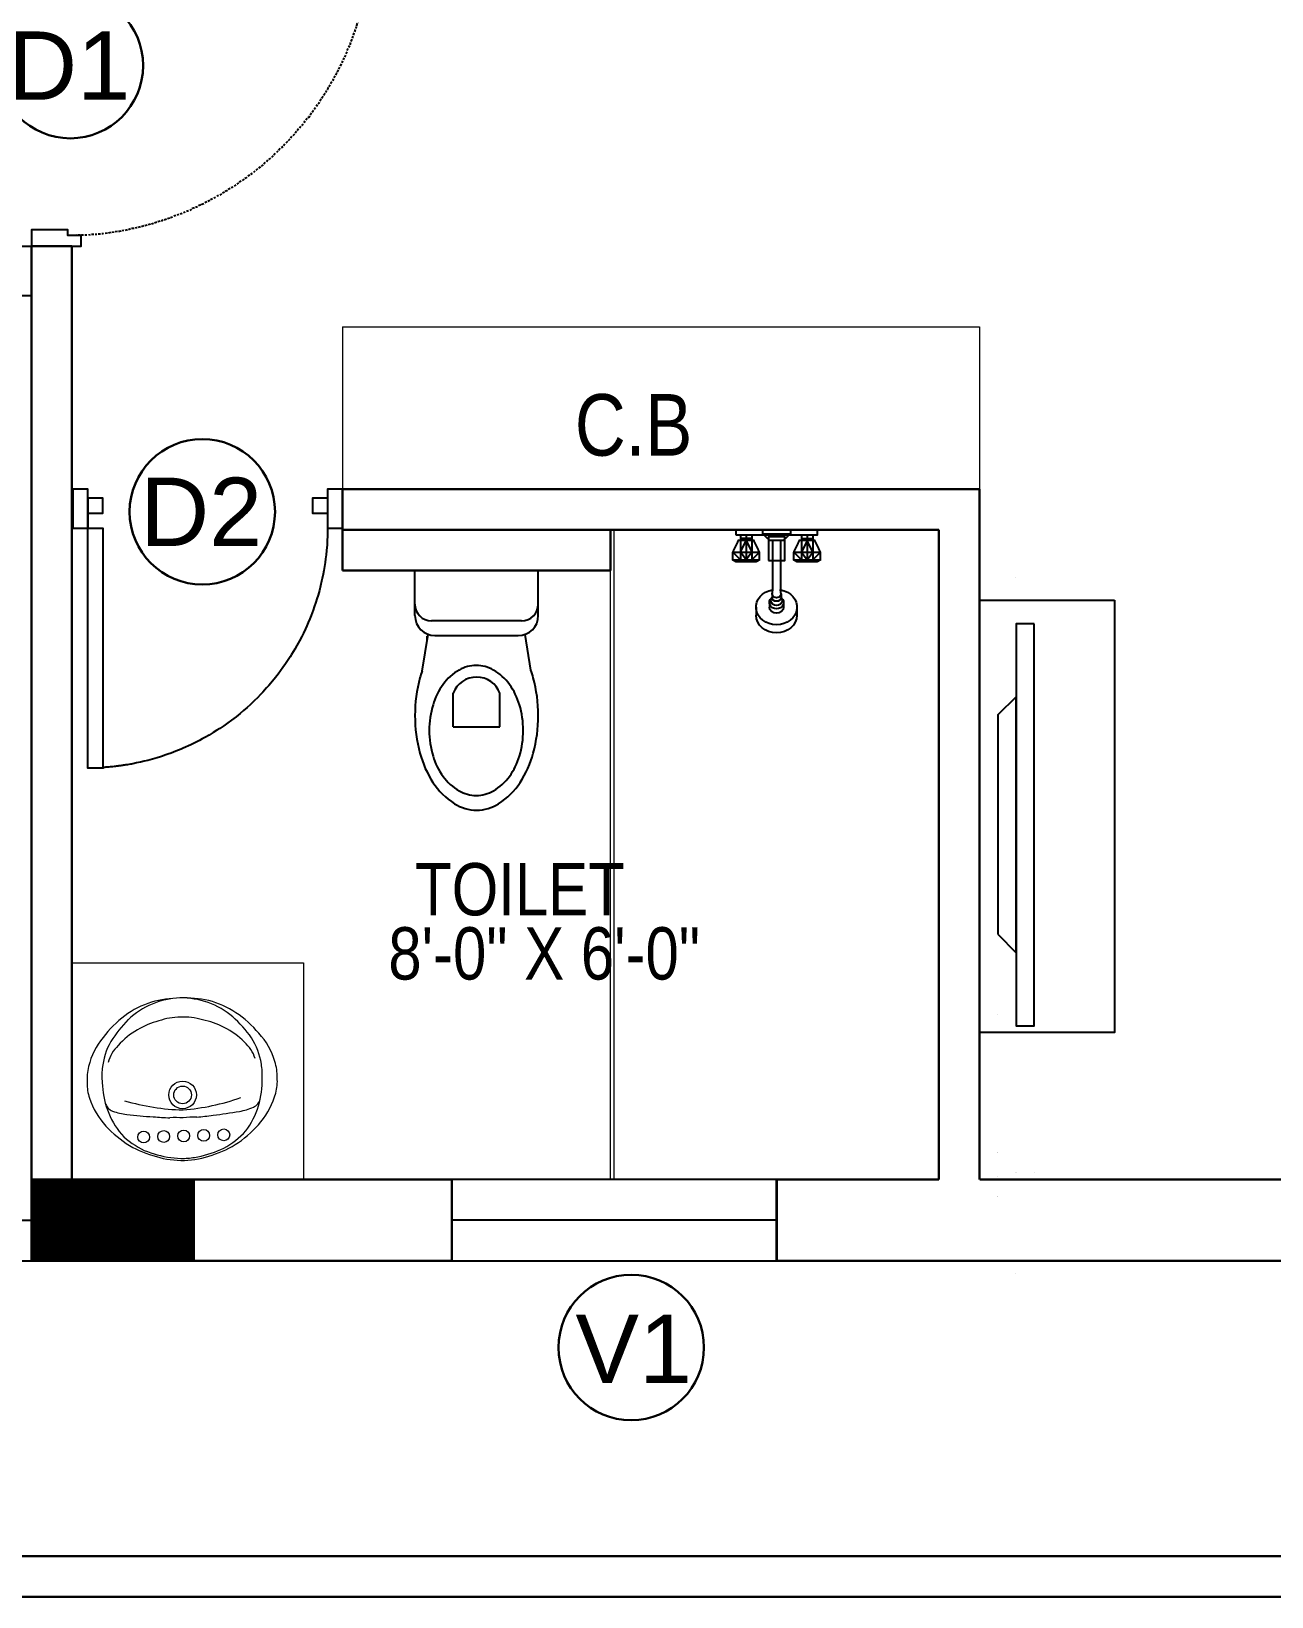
# Model space of a CAD drawing. Extents: x 187966 to 202201, y 659574 to 1343694.
# Drawn here: x 193662.1 to 193799.6, y 664930 to 665103.5 of the extents above; entities that cross this region are included whole.
import ezdxf

# ---------------------------------------------------------------- set-up
doc = ezdxf.new("R2010")
doc.units = 0
doc.header["$MEASUREMENT"] = 0
for name, color, linetype in [('A-Door', 144, 'Continuous'), ('cup', 126, 'Continuous'), ('ELE', 7, 'Continuous'), ('FURN', 250, 'Continuous'), ('FURNITURE', 250, 'Continuous')]:
    doc.layers.add(name, color=color, linetype=linetype)
for name, color, linetype, lineweight in [('A-Wall', 7, 'Continuous', 30), ('HATCH', 8, 'Continuous', 20), ('Layer3', 170, 'Continuous', 13), ('P-SANIT', 53, 'Continuous', 9), ('sill', 32, 'Continuous', 25), ('Text', 55, 'Continuous', 25), ('TILE', 252, 'Continuous', 0), ('WINDOW', 147, 'Continuous', 25)]:
    doc.layers.add(name, color=color, linetype=linetype, lineweight=lineweight)
doc.styles.add('jag', font='arial.ttf')
doc.styles.get("Standard").update_dxf_attribs({"font": 'stylu.ttf', "height": 7})

# ---------------------------------------------------------------- blocks, each defined once
blk = doc.blocks.new('EGVSVS')
at = {"layer": 'A-Wall'}
h = blk.add_hatch(dxfattribs=at)
h.set_pattern_fill('ANSI31', color=256, style=0)
h.set_pattern_definition([(45, (0, 0), (-0.088388347648, 0.088388347648), [])])
h.paths.add_polyline_path([(188258.49, 672097.51), (188258.49, 672106.51), (188240.49, 672106.51), (188240.49, 672097.51)])
blk.add_lwpolyline([(188240.49, 672106.51), (188258.49, 672106.51), (188258.49, 672097.51), (188240.49, 672097.51)], close=True, dxfattribs=at)
blk = doc.blocks.new('s')
for p, q in [((59167.8, 41466.4), (59167.8, 41456.4)), ((59235.8, 41456.4), (59167.8, 41456.4)), ((59167.8, 41456.4), (59184.8, 41441.4)), ((59218.8, 41441.4), (59184.8, 41441.4)), ((59191.8, 41441.4), (59191.8, 41320.6)), ((59211.8, 41441.4), (59211.8, 41320.6)), ((59235.8, 41456.4), (59218.8, 41441.4)), ((59235.8, 41466.4), (59235.8, 41456.4)), ((59184.3, 41288.4), (59184.3, 41277.4)), ((59190.8, 41309.8), (59190.8, 41301)), ((59212.8, 41309.8), (59212.8, 41301)), ((59219.3, 41288.4), (59219.3, 41277.4)), ((59151.8, 41277.4), (59151.8, 41257.2)), ((59251.8, 41277.4), (59251.8, 41257.2))]:
    blk.add_line(p, q)
for centre, start, end in [((59141.8, 41320.6), 349.3898, 0), ((59261.8, 41320.6), 180, 190.6102)]:
    blk.add_arc(centre, 50, start, end)
for centre, major_axis, ratio, start_param, end_param in [((59201.8, 41277.4), (50, 0), 0.866025, 1.772154, 7.652624), ((59201.8, 41288.4), (17.5, 0), 0.866025, 2.351309, 7.073469), ((59201.8, 41293.4), (14, 0), 0.866025, 2.474568, 6.95021), ((59201.8, 41309.8), (11, 0), 0.875834, 2.978972, 6.445806), ((59201.8, 41301), (11, 0), 0.875834, 3.141593, 6.283185), ((59201.8, 41257.2), (50, 0), 0.866025, 3.141593, 6.283185), ((59201.8, 41277.4), (17.5, 0), 0.866025, 3.141593, 6.283185)]:
    blk.add_ellipse(centre, major_axis=major_axis, ratio=ratio, start_param=start_param, end_param=end_param)
blk = doc.blocks.new('SHOWER MIXER-P')
for p, q in [((-15, -17), (-15, -12)), ((15, -17), (15, -12))]:
    blk.add_line(p, q)
for points in [[(-100, -12), (100, -12), (100, 0), (-100, 0)], [(-20, -75), (20, -75), (20, -17), (-20, -17)]]:
    blk.add_lwpolyline(points, close=True)
blk = doc.blocks.new('EREWRRWE')
at = {"layer": 'FURNITURE'}
for p, q in [((158119.89, 672801.88), (158119.89, 672799.09)), ((158121.15, 672801.46), (158119.89, 672801.46)), ((158120.52, 672801.88), (158120.52, 672799.09)), ((158121.15, 672801.88), (158121.15, 672799.09)), ((158126.65, 672801.88), (158126.65, 672799.09)), ((158126.65, 672801.46), (158127.91, 672801.46)), ((158127.28, 672801.88), (158127.28, 672799.09)), ((158127.91, 672801.88), (158127.91, 672799.09)), ((158119.89, 672799.09), (158119.04, 672799.93)), ((158119.89, 672799.93), (158120.52, 672801.24)), ((158120.52, 672799.09), (158119.89, 672799.93)), ((158120.52, 672801.24), (158121.15, 672799.93)), ((158121.15, 672799.93), (158120.52, 672799.09)), ((158121.15, 672799.09), (158122, 672799.93)), ((158126.65, 672799.09), (158125.8, 672799.93)), ((158127.28, 672801.24), (158126.65, 672799.93)), ((158126.65, 672799.93), (158127.28, 672799.09)), ((158127.91, 672799.93), (158127.28, 672801.24)), ((158127.28, 672799.09), (158127.91, 672799.93)), ((158127.91, 672799.09), (158128.76, 672799.93))]:
    blk.add_line(p, q, dxfattribs=at)
at = {"layer": 'FURNITURE', "const_width": 0.215}
for points in [[(158119.04, 672799.09), (158119.41, 672798.88), (158121.63, 672798.88), (158122, 672799.09), (158122, 672799.93), (158121.37, 672801.24), (158119.67, 672801.24), (158119.04, 672799.93)], [(158128.76, 672799.09), (158128.39, 672798.88), (158126.17, 672798.88), (158125.8, 672799.09), (158125.8, 672799.93), (158126.43, 672801.24), (158128.13, 672801.24), (158128.76, 672799.93)]]:
    blk.add_lwpolyline(points, close=True, dxfattribs=at)
for points in [[(158122, 672799.93), (158119.04, 672799.93)], [(158125.8, 672799.93), (158128.76, 672799.93)], [(158122, 672799.09), (158119.04, 672799.09)], [(158125.8, 672799.09), (158128.76, 672799.09)]]:
    blk.add_lwpolyline(points, dxfattribs=at)
at = {"layer": 'FURNITURE', "xscale": 0.0452994030559635, "yscale": 0.0452994030559635, "zscale": 0.0452994030559635}
blk.add_blockref('SHOWER MIXER-P', (158123.9, 672802.42), dxfattribs=at)
at = {"layer": 'FURNITURE', "extrusion": (0, 0, -1), "xscale": 0.0452994030559635, "yscale": 0.0452994030559635, "zscale": -0.0452994030559635}
blk.add_blockref('s', (-160805.7, 670924.02), dxfattribs=at)
blk = doc.blocks.new('OVALIN PLANTA Nº 2')
at = {"layer": 'P-SANIT'}
for centre, radius in [((-0.1016, -0.162), 0.015), ((-0.0508, -0.162), 0.015), ((0, -0.162), 0.015), ((0.0508, -0.162), 0.015), ((0.1016, -0.162), 0.015), ((0, -0.266), 0.035), ((0, -0.266), 0.0225)]:
    blk.add_circle(centre, radius, dxfattribs=at)
for centre, radius, start, end in [((0.0162, -0.3992), 0.3006, 106.8214, 120.9058), ((0.0169, -0.399), 0.2954, 99.9925, 113.5157), ((0.0034, -0.345), 0.2451, 90.7986, 107.628), ((0.0087, -0.4019), 0.297, 91.669, 98.331), ((-0.0034, -0.345), 0.2451, 72.372, 89.2014), ((-0.0087, -0.4019), 0.297, 81.669, 88.331), ((-0.0169, -0.399), 0.2954, 66.4843, 80.0075), ((-0.0162, -0.3992), 0.3006, 59.0942, 73.1786), ((0.0314, -0.3937), 0.3041, 123.9103, 138.5833), ((-0.0092, -0.3099), 0.2037, 116.7862, 136.849), ((0.0092, -0.3099), 0.2037, 43.151, 63.2138), ((-0.0314, -0.3937), 0.3041, 41.4167, 56.0897), ((-0.0417, -0.3252), 0.2039, 139.4152, 162.642), ((0.0027, -0.2979), 0.2049, 141.5769, 161.5925), ((-0.0027, -0.2979), 0.2049, 18.4075, 38.4231), ((0.0417, -0.3252), 0.2039, 17.358, 40.5848), ((0.0391, -0.3064), 0.2422, 162.407, 179.1897), ((-0.1674, -0.2578), 0.03, 111.7839, 166.7564), ((-0.1217, -0.3722), 0.1532, 97.9638, 111.7839), ((0.0328, -0.8211), 0.594, 93.1697, 107.6655), ((0.0716, -1.7537), 1.5482, 95.4652, 97.9638), ((-0.0021, -0.8268), 0.6186, 92.9716, 96.8438), ((-0.0269, 0.1154), 0.3245, 268.7043, 274.7481), ((0.0269, 0.1154), 0.3245, 265.2519, 271.2957), ((-0.0328, -0.8211), 0.594, 72.3345, 86.8303), ((0.0021, -0.8268), 0.6186, 83.1562, 87.0284), ((-0.0716, -1.7537), 1.5482, 82.0362, 84.5348), ((0.1217, -0.3722), 0.1532, 68.2161, 82.0362), ((0.1674, -0.2578), 0.03, 13.2436, 68.2161), ((-0.0391, -0.3064), 0.2422, 0.8103, 17.593), ((-0.1344, -0.2962), 0.1068, 162.642, 183.6576), ((0.1344, -0.2962), 0.1068, 356.3424, 17.358), ((-0.1066, -0.3091), 0.1345, 177.3925, 195.3301), ((-0.0279, -0.3153), 0.1755, 175.9697, 187.6164), ((0.0279, -0.3153), 0.1755, 352.3836, 4.0303), ((0.1066, -0.3091), 0.1345, 344.6699, 2.6075), ((-0.0596, -0.2962), 0.1833, 195.3301, 221.2175), ((-0.0259, -0.3151), 0.1776, 187.6164, 210.8024), ((-0.0995, -0.3288), 0.0902, 195.555, 227.7101), ((0.0995, -0.3288), 0.0902, 312.2899, 344.445), ((0.0259, -0.3151), 0.1776, 329.1976, 352.3836), ((0.0596, -0.2962), 0.1833, 318.7825, 344.6699), ((-0.031, -0.2788), 0.1741, 222.0906, 243.055), ((0.031, -0.2788), 0.1741, 296.945, 317.9094), ((0.0069, -0.2583), 0.2587, 217.8305, 235.1979), ((0.0739, -0.241), 0.3015, 213.186, 226.814), ((-0.01, -0.258), 0.2024, 240.4039, 257.0248), ((0.01, -0.258), 0.2024, 282.9752, 299.5961), ((-0.0739, -0.241), 0.3015, 313.186, 326.814), ((-0.0069, -0.2583), 0.2587, 304.8021, 322.1695), ((-0.0155, -0.2956), 0.2153, 234.441, 254.5665), ((0.0049, -0.306), 0.2069, 228.423, 248.4383), ((-0.0057, -0.3022), 0.1609, 252.0048, 272.03), ((0.0057, -0.3022), 0.1609, 267.97, 287.9952), ((-0.0049, -0.306), 0.2069, 291.5617, 311.577), ((0.0155, -0.2956), 0.2153, 285.4335, 305.559), ((0, -0.2078), 0.3042, 256.1489, 270.0051), ((0.0028, -0.3035), 0.2085, 249.2189, 269.2227), ((-0.0028, -0.3035), 0.2085, 270.7773, 290.7811), ((0, -0.2078), 0.3042, 269.9949, 283.8511)]:
    blk.add_arc(centre, radius, start, end, dxfattribs=at)
blk = doc.blocks.new('eeee')
at = {"layer": 'A-Door'}
for points in [[(165919.2, 672860.67), (165924.71, 672860.67), (165924.71, 672859.48), (165923.23, 672859.48), (165923.23, 672858.78), (165919.2, 672858.78), (165919.2, 672860.67)], [(165924.71, 672859.48), (165924.71, 672858.61), (165956.88, 672858.61), (165956.88, 672859.48), (165924.71, 672859.48)], [(165956.88, 672858.61), (165956.84, 672858.33)], [(165956.8, 672857.09), (165956.76, 672856.85)], [(165956.8, 672857.83), (165956.8, 672857.59)], [(165956.8, 672857.46), (165956.8, 672857.22)], [(165956.84, 672858.2), (165956.84, 672858)], [(165956.64, 672855.61), (165956.6, 672855.37)], [(165956.6, 672855.24), (165956.6, 672855)], [(165956.68, 672855.98), (165956.68, 672855.74)], [(165956.76, 672856.72), (165956.76, 672856.68), (165956.72, 672856.48)], [(165956.72, 672856.35), (165956.72, 672856.11)], [(165956.31, 672853.39), (165956.27, 672853.15)], [(165956.39, 672853.76), (165956.35, 672853.52)], [(165956.43, 672854.13), (165956.39, 672853.89)], [(165956.51, 672854.5), (165956.47, 672854.26)], [(165956.55, 672854.87), (165956.55, 672854.79), (165956.51, 672854.63)], [(165956.02, 672851.91), (165955.98, 672851.67)], [(165956.06, 672852.28), (165956.02, 672852.04)], [(165956.18, 672852.65), (165956.1, 672852.41)], [(165956.27, 672853.02), (165956.23, 672852.86), (165956.18, 672852.78)], [(165955.53, 672850.11), (165955.44, 672849.86)], [(165955.65, 672850.48), (165955.57, 672850.23)], [(165955.77, 672850.81), (165955.65, 672850.6)], [(165955.86, 672851.18), (165955.77, 672851.01), (165955.77, 672850.93)], [(165955.94, 672851.55), (165955.86, 672851.3)], [(165954.95, 672848.34), (165954.87, 672848.09)], [(165955.08, 672848.71), (165955.03, 672848.46)], [(165955.24, 672849.04), (165955.12, 672848.83)], [(165955.32, 672849.41), (165955.24, 672849.16), (165955.24, 672849.12)], [(165955.44, 672849.78), (165955.36, 672849.53)], [(165954.29, 672846.61), (165954.17, 672846.37)], [(165954.46, 672846.9), (165954.34, 672846.7)], [(165954.58, 672847.27), (165954.5, 672847.02)], [(165954.71, 672847.64), (165954.62, 672847.39)], [(165954.83, 672847.97), (165954.75, 672847.76)], [(165953.55, 672844.89), (165953.43, 672844.64)], [(165953.68, 672845.22), (165953.6, 672845.01)], [(165953.84, 672845.55), (165953.76, 672845.34)], [(165954.01, 672845.87), (165953.92, 672845.63)], [(165954.17, 672846.24), (165954.05, 672846)], [(165952.69, 672843.2), (165952.57, 672843)], [(165952.86, 672843.53), (165952.73, 672843.33)], [(165953.02, 672843.86), (165953.02, 672843.86), (165952.9, 672843.65)], [(165953.23, 672844.19), (165953.1, 672843.98)], [(165953.35, 672844.52), (165953.23, 672844.31)], [(165951.54, 672841.27), (165951.38, 672841.07)], [(165951.75, 672841.6), (165951.58, 672841.39)], [(165951.91, 672841.93), (165951.79, 672841.72)], [(165952.12, 672842.26), (165952.08, 672842.18), (165951.99, 672842.01)], [(165952.28, 672842.59), (165952.16, 672842.34)], [(165952.49, 672842.91), (165952.36, 672842.67)], [(165950.47, 672839.71), (165950.31, 672839.5)], [(165950.68, 672840.04), (165950.55, 672839.83)], [(165950.88, 672840.37), (165950.76, 672840.16)], [(165951.09, 672840.65), (165951.05, 672840.53), (165950.97, 672840.45)], [(165951.34, 672840.98), (165951.17, 672840.78)], [(165949.08, 672837.94), (165948.91, 672837.78)], [(165949.32, 672838.23), (165949.16, 672838.07)], [(165949.53, 672838.56), (165949.4, 672838.35)], [(165949.77, 672838.85), (165949.61, 672838.64)], [(165950.02, 672839.13), (165949.94, 672838.97), (165949.86, 672838.93)], [(165950.27, 672839.42), (165950.1, 672839.22)], [(165947.6, 672836.3), (165947.39, 672836.09)], [(165947.84, 672836.55), (165947.68, 672836.38)], [(165948.09, 672836.83), (165947.92, 672836.67)], [(165948.38, 672837.12), (165948.17, 672836.91)], [(165948.58, 672837.41), (165948.46, 672837.2)], [(165948.83, 672837.7), (165948.66, 672837.49)], [(165945.71, 672834.45), (165945.5, 672834.28)], [(165945.99, 672834.7), (165945.83, 672834.53)], [(165946.24, 672834.98), (165946.08, 672834.78)], [(165946.53, 672835.23), (165946.36, 672835.07)], [(165946.77, 672835.52), (165946.61, 672835.31)], [(165947.06, 672835.72), (165946.9, 672835.6)], [(165947.31, 672836.01), (165947.14, 672835.81)], [(165943.4, 672832.56), (165943.2, 672832.44)], [(165943.69, 672832.76), (165943.49, 672832.64)], [(165943.98, 672833.01), (165943.81, 672832.85)], [(165944.27, 672833.26), (165944.1, 672833.09)], [(165944.55, 672833.5), (165944.55, 672833.46), (165944.39, 672833.34)], [(165944.88, 672833.71), (165944.68, 672833.55)], [(165945.13, 672833.96), (165944.97, 672833.79)], [(165945.42, 672834.24), (165945.25, 672834.04)], [(165940.94, 672830.87), (165940.69, 672830.75)], [(165941.23, 672831.08), (165941.02, 672830.96)], [(165941.55, 672831.28), (165941.47, 672831.2), (165941.35, 672831.16)], [(165941.88, 672831.49), (165941.68, 672831.33)], [(165942.17, 672831.7), (165941.97, 672831.57)], [(165942.46, 672831.9), (165942.25, 672831.78)], [(165942.79, 672832.11), (165942.58, 672831.98)], [(165943.08, 672832.31), (165943.03, 672832.27), (165942.87, 672832.19)], [(165937.98, 672829.27), (165937.73, 672829.15)], [(165938.31, 672829.39), (165938.1, 672829.31), (165938.1, 672829.27)], [(165938.64, 672829.6), (165938.43, 672829.48)], [(165938.97, 672829.76), (165938.76, 672829.64)], [(165939.29, 672829.93), (165939.05, 672829.81)], [(165939.62, 672830.09), (165939.42, 672830.01)], [(165939.95, 672830.3), (165939.79, 672830.22), (165939.75, 672830.18)], [(165940.28, 672830.5), (165940.08, 672830.34)], [(165940.61, 672830.67), (165940.4, 672830.55)], [(165933.09, 672827.34), (165932.84, 672827.26)], [(165933.46, 672827.46), (165933.21, 672827.38)], [(165933.79, 672827.59), (165933.58, 672827.46)], [(165934.16, 672827.67), (165933.91, 672827.59)], [(165934.53, 672827.79), (165934.28, 672827.71)], [(165934.86, 672827.91), (165934.61, 672827.83)], [(165935.23, 672828.08), (165934.98, 672828)], [(165935.55, 672828.2), (165935.35, 672828.12)], [(165935.92, 672828.33), (165935.68, 672828.24)], [(165936.25, 672828.45), (165936.05, 672828.37)], [(165936.62, 672828.61), (165936.38, 672828.53)], [(165936.95, 672828.78), (165936.75, 672828.65)], [(165937.28, 672828.94), (165937.03, 672828.86)], [(165937.61, 672829.07), (165937.4, 672828.98)], [(165919.2, 672824.71), (165924.71, 672824.71), (165924.71, 672825.86), (165923.23, 672825.86), (165923.23, 672826.52), (165919.2, 672826.52), (165919.2, 672824.71)], [(165923.51, 672825.86), (165923.23, 672825.86)], [(165923.88, 672825.86), (165923.64, 672825.86)], [(165924.25, 672825.9), (165924.01, 672825.86)], [(165924.62, 672825.9), (165924.38, 672825.9)], [(165924.99, 672825.9), (165924.75, 672825.9)], [(165925.36, 672825.9), (165925.16, 672825.9), (165925.12, 672825.9)], [(165925.73, 672825.94), (165925.53, 672825.9)], [(165926.14, 672825.98), (165925.86, 672825.98)], [(165926.47, 672825.98), (165926.27, 672825.98)], [(165926.88, 672826.02), (165926.6, 672826.02)], [(165927.21, 672826.11), (165927.09, 672826.07), (165927.01, 672826.07)], [(165927.62, 672826.15), (165927.38, 672826.11)], [(165927.99, 672826.19), (165927.75, 672826.15)], [(165928.36, 672826.23), (165928.12, 672826.19)], [(165928.73, 672826.31), (165928.49, 672826.27)], [(165929.1, 672826.35), (165928.98, 672826.31), (165928.86, 672826.31)], [(165929.43, 672826.44), (165929.23, 672826.39)], [(165929.84, 672826.52), (165929.6, 672826.44)], [(165930.17, 672826.6), (165929.97, 672826.52)], [(165930.58, 672826.64), (165930.29, 672826.64)], [(165930.91, 672826.72), (165930.87, 672826.72), (165930.71, 672826.68)], [(165931.28, 672826.85), (165931.03, 672826.76)], [(165931.65, 672826.93), (165931.4, 672826.85)], [(165932.02, 672827.01), (165931.77, 672826.93)], [(165932.39, 672827.13), (165932.14, 672827.05)], [(165932.72, 672827.22), (165932.51, 672827.13)]]:
    blk.add_lwpolyline(points, dxfattribs=at)
blk = doc.blocks.new('qwewerer')
at = {"layer": 'ELE', "color": 30}
for p, q in [((5777.8647, -153.8252), (5777.8647, -153.9319)), ((5778.0138, -153.8252), (5778.0138, -153.9319)), ((5778.0724, -154.1163), (5777.8062, -154.1163)), ((5777.7423, -154.1802), (5777.7423, -154.3243)), ((5777.7955, -154.1632), (5778.083, -154.1632)), ((5778.1363, -154.1802), (5778.1363, -154.3243)), ((5778.1363, -154.3243), (5777.7423, -154.3243))]:
    blk.add_line(p, q, dxfattribs=at)
for points in [[(5777.9393, -153.5586, 0.142494), (5777.8688, -153.5791, 0.10717), (5777.8, -153.6472, 0.078641), (5777.7582, -153.7405, 0.066012), (5777.7423, -153.8609, 0.066012), (5777.7582, -153.9814, 0.019964), (5777.766, -154.0063, 0.10717)], [(5778.1136, -154.0031, 0.017373), (5778.1203, -153.9814, 0.066012), (5778.1363, -153.8609, 0.066012), (5778.1203, -153.7405, 0.078641), (5778.0786, -153.6472, 0.10717), (5778.0098, -153.5791, 0.142494), (5777.9393, -153.5586, 0.142494)]]:
    blk.add_lwpolyline(points, format="xyb", dxfattribs=at)
blk.add_lwpolyline([(5777.9404, -153.6057, 0.130744), (5777.8857, -153.6203, 0.106529), (5777.8342, -153.6665, 0.083979), (5777.8023, -153.7312, 0.07291), (5777.7903, -153.8133, 0.07291), (5777.8023, -153.8954, 0.083979), (5777.8342, -153.9601, 0.106529), (5777.8857, -154.0063, 0.130744), (5777.9404, -154.0209, 0.130744), (5777.9952, -154.0063, 0.106529), (5778.0466, -153.9601, 0.083979), (5778.0785, -153.8954, 0.07291), (5778.0906, -153.8133, 0.07291), (5778.0785, -153.7312, 0.083979), (5778.0466, -153.6665, 0.106529), (5777.9952, -153.6203, 0.130744)], format="xyb", close=True, dxfattribs=at)
for points in [[(5778.0138, -153.8252), (5777.8647, -153.8252)], [(5777.766, -154.0063), (5777.7846, -154.1201)], [(5778.1136, -154.0031), (5778.0941, -154.1201)]]:
    blk.add_lwpolyline(points, dxfattribs=at)
for centre, radius, start, end in [((5777.9393, -153.9044), 0.0794, 200.2256, 339.7744), ((5777.8062, -154.1802), 0.0639, 90, 180), ((5778.0724, -154.1802), 0.0639, 0, 90), ((5777.7955, -154.2165), 0.0532, 90, 180), ((5778.083, -154.2165), 0.0532, 0, 90)]:
    blk.add_arc(centre, radius, start, end, dxfattribs=at)
at = {"layer": 'TILE', "linetype": 'Continuous', "lineweight": 5}
for p, q in [((5777.8787, -153.9551), (5777.8787, -153.9559)), ((5778.0984, -154.0945), (5778.0984, -154.1148))]:
    blk.add_line(p, q, dxfattribs=at)

msp = doc.modelspace()

# ---------------------------------------------------------------- linework, layer by layer
at = {"layer": 'A-Door'}
msp.add_lwpolyline([(193696.58, 665052.75), (193694.92, 665052.75), (193694.92, 665048.43), (193696.58, 665048.43), (193696.58, 665052.75), (193694.92, 665052.75), (193694.92, 665051.75), (193693.26, 665051.75), (193693.26, 665050.09), (193694.92, 665050.09), (193694.92, 665048.43), (193694.9, 665047.56), (193694.88, 665047.08), (193694.86, 665046.6), (193694.8, 665045.96), (193694.75, 665045.49), (193694.7, 665045.04), (193694.64, 665044.61), (193694.58, 665044.18), (193694.5, 665043.74), (193694.42, 665043.32), (193694.32, 665042.85), (193694.26, 665042.55), (193694.14, 665042.04), (193694.01, 665041.54), (193693.86, 665041), (193693.74, 665040.61), (193693.62, 665040.22), (193693.44, 665039.7), (193693.31, 665039.33), (193693.1, 665038.77), (193692.94, 665038.37), (193692.77, 665037.96), (193692.62, 665037.62), (193692.46, 665037.27), (193692.23, 665036.79), (193692.05, 665036.42), (193691.79, 665035.93), (193691.51, 665035.42), (193691.28, 665035.01), (193690.93, 665034.43), (193690.77, 665034.17), (193690.56, 665033.85), (193690.25, 665033.39), (193689.96, 665032.98), (193689.71, 665032.62), (193689.43, 665032.26), (193689.14, 665031.89), (193688.81, 665031.48), (193688.42, 665031.01), (193688.16, 665030.72), (193687.75, 665030.27), (193687.49, 665030), (193687.13, 665029.64), (193686.83, 665029.34), (193686.59, 665029.11), (193686.34, 665028.87), (193686, 665028.57), (193685.6, 665028.22), (193685.22, 665027.9), (193684.77, 665027.54), (193684.26, 665027.15), (193683.86, 665026.85), (193683.42, 665026.54), (193682.97, 665026.24), (193682.65, 665026.04), (193682.22, 665025.77), (193681.8, 665025.51), (193681.4, 665025.28), (193681.03, 665025.08), (193680.72, 665024.91), (193680.36, 665024.72), (193680.04, 665024.57), (193679.75, 665024.43), (193679.48, 665024.3), (193679.16, 665024.16), (193678.92, 665024.05), (193678.67, 665023.94), (193678.4, 665023.83), (193678.1, 665023.71), (193677.84, 665023.61), (193677.58, 665023.51), (193677.19, 665023.37), (193677.19, 665023.37), (193676.87, 665023.26), (193676.63, 665023.18), (193676.38, 665023.1), (193676.38, 665023.1), (193676.01, 665022.98), (193675.77, 665022.91), (193675.77, 665022.91), (193675.5, 665022.84), (193675.5, 665022.84), (193675.25, 665022.77), (193675.25, 665022.77), (193674.99, 665022.7), (193674.99, 665022.7), (193674.59, 665022.6), (193674.59, 665022.6), (193674.18, 665022.5), (193674.18, 665022.5), (193673.75, 665022.41), (193673.31, 665022.32), (193673.16, 665022.29), (193673.05, 665022.27), (193672.87, 665022.24), (193672.74, 665022.22), (193672.54, 665022.19), (193672.45, 665022.17), (193672.3, 665022.15), (193672.22, 665022.14), (193672.12, 665022.12), (193671.99, 665022.11), (193671.87, 665022.09), (193671.79, 665022.08), (193671.7, 665022.07), (193671.61, 665022.06), (193671.5, 665022.04), (193671.39, 665022.03), (193671.27, 665022.02), (193671.09, 665022), (193670.94, 665021.98), (193670.81, 665021.97), (193670.65, 665021.95), (193670.57, 665021.95), (193670.46, 665021.94), (193670.33, 665021.93), (193670.22, 665021.92), (193670.12, 665021.92), (193670, 665021.85), (193668.34, 665021.85), (193668.34, 665052.75), (193666.68, 665052.75), (193666.68, 665048.43), (193668.34, 665048.43), (193668.34, 665050.09), (193670, 665050.09), (193670, 665051.75), (193668.34, 665051.75), (193668.34, 665048.43), (193670, 665048.43), (193670, 665021.85)], dxfattribs=at)
at = {"layer": 'A-Wall'}
for p, q in [((193662.08, 665079.7), (193662.08, 664967.25)), ((193666.58, 665079.7), (193662.08, 665079.7)), ((193666.58, 665079.7), (193666.58, 664967.25)), ((193696.58, 665052.75), (193696.58, 665048.25)), ((193696.58, 665052.75), (193767.19, 665052.75)), ((193696.58, 665048.25), (193762.69, 665048.25)), ((193696.58, 665043.75), (193696.58, 665048.25)), ((193726.29, 665048.25), (193726.29, 665048.25)), ((193726.29, 665048.25), (193726.29, 665043.75)), ((193762.69, 664976.25), (193762.69, 665048.25)), ((193696.58, 665043.75), (193726.29, 665043.75)), ((193680.06, 664976.25), (193708.69, 664976.25)), ((193708.69, 664976.25), (193708.69, 664967.25)), ((193744.69, 664976.25), (193744.69, 664967.25)), ((193680.22, 664967.25), (193708.69, 664967.25))]:
    msp.add_line(p, q, dxfattribs=at)
for points in [[(193767.19, 664976.25), (193767.19, 665052.75)], [(193767.19, 664987.39), (193767.19, 664987.39)], [(193744.69, 664976.25), (193762.69, 664976.25)], [(193744.71, 664976.25), (193744.71, 664967.25), (193941, 664967.25)], [(193767.21, 664976.25), (193804.69, 664976.25)], [(193744.71, 664967.25), (193804.69, 664967.25)], [(193443.66, 664934.5), (194020.4, 664934.5)], [(193434.7, 664930.02), (194024.88, 664930.02)], [(193690.81, 664930.02), (193689.58, 664930.02)], [(193689.58, 664930.02), (193689.58, 664930.02)]]:
    msp.add_lwpolyline(points, dxfattribs=at)
at = {"layer": 'cup'}
for p, q in [((193487.12, 664971.75), (193662.08, 664971.75)), ((193482.62, 664967.25), (193680.22, 664967.25))]:
    msp.add_line(p, q, dxfattribs=at)
at = {"layer": 'ELE', "linetype": 'ByBlock', "lineweight": 30}
for centre in [(193666.4, 665099.69), (193681.03, 665050.25), (193728.58, 664957.63)]:
    msp.add_circle(centre, 8.06, dxfattribs=at)
at = {"layer": 'FURN'}
for points in [[(193771.22, 665042.95), (193771.22, 665042.95)], [(193782.17, 665040.47), (193782.17, 664992.55), (193767.21, 664992.55), (193767.21, 665040.47), (193782.17, 665040.47)], [(193773.25, 665037.84), (193771.24, 665037.84), (193771.24, 664993.29), (193773.25, 664993.29), (193773.25, 665037.84)], [(193771.24, 665037.84), (193771.24, 665037.84)], [(193769.22, 665003.44), (193771.24, 665001.38), (193771.24, 665029.74), (193769.22, 665027.73), (193769.22, 665003.44)], [(193771.24, 665029.74), (193771.24, 665029.74)], [(193769.22, 664994.54), (193769.22, 664994.54)], [(193769.2, 664979.21), (193769.2, 664979.21)], [(193769.22, 664979.21), (193769.22, 664979.21)], [(193769.2, 664976.54), (193769.2, 664976.54)], [(193771.22, 664976.99), (193771.22, 664976.99)], [(193771.24, 664976.99), (193771.24, 664976.99)], [(193773.23, 664976.99), (193773.23, 664976.99)], [(193773.25, 664976.99), (193773.25, 664976.99)], [(193769.2, 664974.36), (193769.2, 664974.36)], [(193769.22, 664974.36), (193769.22, 664974.36)], [(193771.22, 664965.81), (193771.22, 664965.81)]]:
    msp.add_lwpolyline(points, dxfattribs=at)
at = {"layer": 'HATCH'}
for p, q in [((193696.58, 665070.75), (193767.19, 665070.75)), ((193696.58, 665070.75), (193696.58, 665052.75)), ((193767.19, 665070.75), (193767.19, 665052.75)), ((193666.58, 665000.25), (193692.23, 665000.25)), ((193692.23, 665000.25), (193692.23, 664976.25)), ((193666.58, 664976.25), (193692.23, 664976.25))]:
    msp.add_line(p, q, dxfattribs=at)
at = {"layer": 'Layer3'}
for p, q in [((193726.29, 664976.25), (193726.29, 665048.25)), ((193726.69, 664976.25), (193726.69, 665048.25))]:
    msp.add_line(p, q, dxfattribs=at)
at = {"layer": 'sill'}
for p, q in [((193744.69, 664976.25), (193708.69, 664976.25)), ((193708.69, 664967.25), (193744.69, 664967.25))]:
    msp.add_line(p, q, dxfattribs=at)
at = {"layer": 'WINDOW'}
msp.add_line((193744.69, 664971.75), (193708.69, 664971.75), dxfattribs=at)

# ---------------------------------------------------------------- block references
at = {"layer": 'A-Wall'}
for name, p in [('EREWRRWE', (35620.79, -7754.17)), ('EGVSVS', (5421.59, -7130.25))]:
    msp.add_blockref(name, p, dxfattribs=at)
at = {"layer": 'ELE', "xscale": 34.69827985391021, "yscale": 34.69827985391021, "zscale": 34.69827985391021, "rotation": 180}
msp.add_blockref('qwewerer', (394195.99, 659688.96), dxfattribs=at)
at = {"layer": 'P-SANIT', "xscale": 43.70907628163696, "yscale": 43.70907628163696, "zscale": 43.70907628163696, "rotation": 181.5564027205866}
msp.add_blockref('OVALIN PLANTA Nº 2', (193679.16, 664974), dxfattribs=at)
at = {"layer": 'WINDOW'}
msp.add_blockref('eeee', (27742.88, -7745.01), dxfattribs=at)
at = {"layer": 'WINDOW', "rotation": 270}
msp.add_blockref('eeee', (-479198.59, 830998.9), dxfattribs=at)

# ---------------------------------------------------------------- texts
at = {"layer": 'Text', "width": 212.5439, "attachment_point": 1, "style": 'jag'}
for s, insert, char_height in [('D1{\\H0.8193x; }^I', (193659.51, 665103.48), 7.5716), ('D2{\\H0.8193x; }^I', (193674.15, 665054.03), 7.5716), ('V1^I', (193722.39, 664961.28), 7.572)]:
    msp.add_mtext(s, dxfattribs=dict(at, insert=insert, char_height=char_height))
at = {"layer": 'Text', "attachment_point": 4}
for s, insert, char_height, width in [('{\\fArial Narrow|b0|i0|c1|p15;C.B}', (193722.33, 665059.83), 6.8219, 104.3014), ('{\\fArial Narrow|b0|i0|c1|p15;TOILET}', (193704.62, 665008.38), 5.7945, 35.5068), ('{\\fArial Narrow|b0|i0|c0|p15;8\'-0" X 6\'-0"}', (193701.65, 665001.27), 5.7945, 76.9315)]:
    msp.add_mtext(s, dxfattribs=dict(at, insert=insert, char_height=char_height, width=width))

doc.saveas('drawing.dxf')
